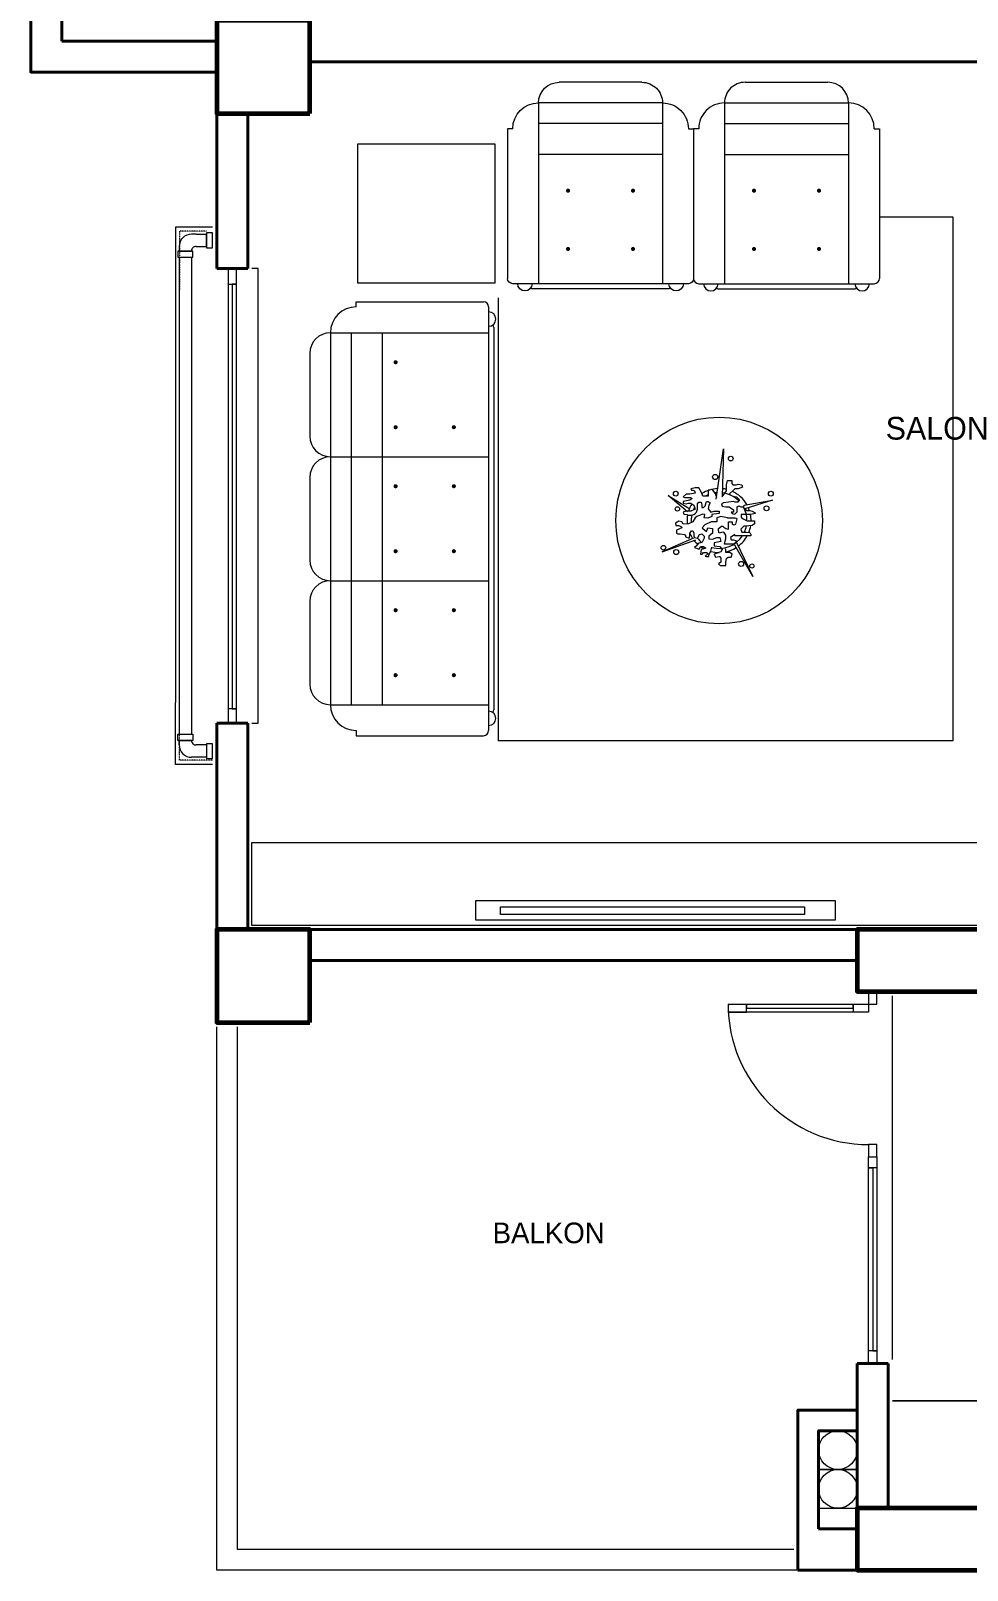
# Model space of a CAD drawing. Header units: millimetres. Extents: x 1393 to 3101, y -2944 to -480.
# Drawn here: x 1397 to 1850, y -2840 to -2095 of the extents above; entities that cross this region are included whole.
import ezdxf

# ---------------------------------------------------------------- set-up
doc = ezdxf.new("R2010")
doc.units = ezdxf.units.MM
doc.linetypes.add('DOT2', pattern=[0.125, 0, -0.125])
doc.linetypes.add('DUZ', pattern=[0])
for name, color, linetype, lineweight in [('DUVAR', 7, 'Continuous', 40), ('kolon', 1, 'Continuous', 40), ('korkuluk', 253, 'DUZ', 15), ('MIMARI', 50, 'Continuous', 20), ('Pencere-kapı', 142, 'Continuous', 20), ('SERAMIK', 253, 'Continuous', 15), ('TEFRİŞ_İÇ', 224, 'Continuous', 13), ('yazı', 253, 'Continuous', 20)]:
    doc.layers.add(name, color=color, linetype=linetype, lineweight=lineweight)
doc.styles.get("Standard").update_dxf_attribs({"font": 'EtrFont'})

# ---------------------------------------------------------------- blocks, each defined once
blk = doc.blocks.new('sada4')
at = {"layer": 'TEFRİŞ_İÇ', "linetype": 'Continuous'}
for p, q in [((1554.575526, -2228.45226), (1554.575526, -2225.95226)), ((1554.575526, -2225.95226), (1616.155324, -2225.95226)), ((1623.255444, -2224.117493), (1623.255444, -2438.464313)), ((1618.655324, -2228.45226), (1618.655324, -2433.45226)), ((1542.075526, -2240.95226), (1542.075526, -2300.95226)), ((1542.075526, -2240.95226), (1618.655324, -2240.95226)), ((1552.075526, -2240.95226), (1552.075526, -2300.95226)), ((1567.075526, -2240.95226), (1567.075526, -2300.95226)), ((1621.155324, -2238.45226), (1621.155324, -2423.45226)), ((1532.075526, -2250.95226), (1532.075526, -2290.95226)), ((1542.075526, -2300.95226), (1542.075526, -2360.95226)), ((1542.075526, -2300.95226), (1618.655324, -2300.95226)), ((1552.075526, -2300.95226), (1552.075526, -2360.95226)), ((1567.075526, -2300.95226), (1567.075526, -2360.95226)), ((1532.075526, -2310.95226), (1532.075526, -2350.95226)), ((1542.075526, -2360.95226), (1542.075526, -2420.95226)), ((1542.075526, -2360.95226), (1618.655324, -2360.95226)), ((1552.075526, -2360.95226), (1552.075526, -2420.95226)), ((1567.075526, -2360.95226), (1567.075526, -2420.95226)), ((1532.075526, -2370.95226), (1532.075526, -2410.95226)), ((1542.075526, -2420.95226), (1618.655324, -2420.95226)), ((1554.575526, -2433.45226), (1554.575526, -2435.95226)), ((1554.575526, -2435.95226), (1616.155324, -2435.95226))]:
    blk.add_line(p, q, dxfattribs=at)
at = {"layer": 'TEFRİŞ_İÇ', "linetype": 'Continuous', "const_width": 0.99}
for points in [[(1573.12133, -2255.228468, 1), (1574.11133, -2255.228468, 1)], [(1573.12133, -2286.676052, 1), (1574.11133, -2286.676052, 1)], [(1601.316565, -2286.676052, 1), (1602.306565, -2286.676052, 1)], [(1573.12133, -2315.228468, 1), (1574.11133, -2315.228468, 1)], [(1601.316565, -2315.228468, 1), (1602.306565, -2315.228468, 1)], [(1573.12133, -2346.676052, 1), (1574.11133, -2346.676052, 1)], [(1601.316565, -2346.676052, 1), (1602.306565, -2346.676052, 1)], [(1573.12133, -2375.228468, 1), (1574.11133, -2375.228468, 1)], [(1601.316565, -2375.228468, 1), (1602.306565, -2375.228468, 1)], [(1573.12133, -2406.676052, 1), (1574.11133, -2406.676052, 1)], [(1601.316565, -2406.676052, 1), (1602.306565, -2406.676052, 1)]]:
    blk.add_lwpolyline(points, format="xyb", close=True, dxfattribs=at)
at = {"layer": 'TEFRİŞ_İÇ', "linetype": 'Continuous'}
for centre, radius, start, end in [((1616.155324, -2228.45226), 2.5, 0, 90), ((1554.575526, -2240.95226), 12.5, 90, 180), ((1618.655324, -2234.337966), 3.487713, 270, 90), ((1542.075526, -2250.95226), 10, 90, 180), ((1618.655324, -2238.45226), 2.5, 0, 32.368758), ((1542.075526, -2290.95226), 10, 180, 270), ((1542.075526, -2310.95226), 10, 90, 180), ((1542.075526, -2350.95226), 10, 180, 270), ((1542.075526, -2370.95226), 10, 90, 180), ((1542.075526, -2410.95226), 10, 180, 270), ((1554.575526, -2420.95226), 12.5, 180, 270), ((1618.655324, -2427.566554), 3.487713, 270, 90), ((1618.655324, -2423.45226), 2.5, 327.631242, 0), ((1616.155324, -2433.45226), 2.5, 270, 0)]:
    blk.add_arc(centre, radius, start, end, dxfattribs=at)
blk = doc.blocks.new('sdg')
at = {"layer": 'korkuluk', "linetype": 'Continuous', "flags": 128}
for points in [[(1477.053171, -2193.221931), (1474.860788, -2193.221931)], [(1482.053171, -2199.826059), (1485.053171, -2199.826059), (1485.053171, -2192.626059), (1482.053171, -2192.626059), (1482.053171, -2199.826059)], [(1468.860788, -2201.414314), (1468.260788, -2201.414314), (1468.260788, -2204.414314), (1475.460788, -2204.414314), (1475.460788, -2201.414314), (1468.860788, -2201.414314), (1468.260788, -2201.414314)], [(1468.860788, -2199.221931), (1468.860788, -2201.414314)], [(1468.860788, -2199.606697), (1468.860788, -2201.414314)], [(1468.860788, -2201.414314), (1474.860788, -2201.414314)], [(1468.860788, -2204.414314), (1468.860788, -2435.229548)], [(1474.860788, -2201.222354), (1474.860788, -2201.414314)], [(1474.860788, -2204.414314), (1474.860788, -2435.229548)], [(1468.860788, -2438.229548), (1468.260788, -2438.229548), (1468.260788, -2435.229548), (1475.460788, -2435.229548), (1475.460788, -2438.229548), (1468.860788, -2438.229548), (1468.260788, -2438.229548)], [(1468.860788, -2440.421931), (1468.860788, -2438.229548)], [(1468.860788, -2438.229548), (1474.860788, -2438.229548)], [(1468.860788, -2440.037164), (1468.860788, -2438.229548)], [(1482.053171, -2440.421931), (1476.860788, -2440.421931)], [(1482.053171, -2446.421931), (1482.053171, -2447.021931), (1485.053171, -2447.021931), (1485.053171, -2439.821931), (1482.053171, -2439.821931), (1482.053171, -2446.421931), (1482.053171, -2447.021931)], [(1482.053171, -2446.421931), (1474.860788, -2446.421931)]]:
    blk.add_lwpolyline(points, dxfattribs=at)
at = {"layer": 'korkuluk', "flags": 128}
for points in [[(1477.053171, -2193.221931), (1482.053171, -2193.221931)], [(1482.053171, -2199.230186), (1482.053171, -2193.221931)], [(1477.053171, -2199.221931), (1482.053171, -2199.221931)]]:
    blk.add_lwpolyline(points, dxfattribs=at)
at = {"layer": 'korkuluk', "linetype": 'Continuous'}
for centre, radius, start, end in [((1474.860788, -2199.221931), 6, 90, 180), ((1476.860788, -2201.221931), 2, 84.48009, 185.51991), ((1474.860788, -2440.421931), 6, 180, 270), ((1476.860788, -2438.421931), 2, 174.48009, 275.51991)]:
    blk.add_arc(centre, radius, start, end, dxfattribs=at)
at = {"layer": 'MIMARI', "linetype": 'ByBlock', "flags": 128}
for points in [[(1485.053171, -2189.821931), (1467.053171, -2189.821931), (1467.053171, -2419.821931)], [(1485.053171, -2449.821931), (1467.053171, -2449.821931), (1467.053171, -2419.821931)]]:
    blk.add_lwpolyline(points, dxfattribs=at)
at = {"layer": 'MIMARI', "linetype": 'DOT2', "ltscale": 0.2, "flags": 128}
for points in [[(1482.053171, -2191.821931), (1469.053171, -2191.821931), (1469.053171, -2220.251822)], [(1485.053171, -2447.821931), (1469.053171, -2447.821931), (1469.053171, -2419.39204)]]:
    blk.add_lwpolyline(points, dxfattribs=at)
at = {"layer": 'Pencere-kapı', "flags": 128}
for points in [[(1492.553171, -2209.821931), (1492.553171, -2429.821931), (1496.553171, -2429.821931), (1496.553171, -2209.821931), (1492.553171, -2209.821931), (1492.553171, -2217.398707), (1496.553171, -2217.398707), (1494.553171, -2217.398707), (1494.553171, -2422.992532), (1496.553171, -2422.992532), (1492.553171, -2422.992532)], [(1504.053171, -2429.821931), (1506.053171, -2429.821931), (1507.053171, -2429.821931), (1507.053171, -2209.821931), (1504.053171, -2209.821931)]]:
    blk.add_lwpolyline(points, dxfattribs=at)
blk = doc.blocks.new('asdfaf')
at = {"layer": 'TEFRİŞ_İÇ', "linetype": 'Continuous', "lineweight": 15}
for points in [[(1504.053405, -2487.621915, 0.102614), (1899.79143, -2487.621916, -0.799797), (1899.791465, -2527.821736, -0.799797), (1504.053405, -2527.821931, 0.102614), (1504.053405, -2487.621915, 0.102614)], [(1612.382029, -2515.649064, -0.077752), (1786.42206, -2515.648901, -0.47462), (1786.422072, -2525.189667, -0.47462), (1612.382043, -2525.18983, -0.077752), (1612.382029, -2515.649064, -0.077752)], [(1624.381835, -2518.741721, -0.105116), (1771.453539, -2518.741595, -0.440487), (1771.453544, -2522.565133, -0.440487), (1624.38184, -2522.56526, -0.105116), (1624.381835, -2518.741721, -0.105116)]]:
    blk.add_polyline3d(points, close=True, dxfattribs=at)
blk = doc.blocks.new('asdasf')
at = {"layer": 'Pencere-kapı', "linetype": 'Continuous', "flags": 128}
for points in [[(1802.553171, -2559.821931), (1802.553171, -2565.821931), (1806.553171, -2565.821931), (1806.553171, -2559.821931), (1802.553171, -2559.821931)], [(1734.553171, -2565.821931), (1802.553171, -2565.821931), (1802.553171, -2569.821931), (1734.655803, -2569.821931), (1743.418493, -2569.821931), (1743.418493, -2565.821931), (1743.418493, -2567.821931), (1795.051243, -2567.821931), (1795.051243, -2565.821931), (1795.051243, -2569.821931)], [(1802.553171, -2633.821931), (1802.553171, -2639.821931), (1806.553171, -2639.821931), (1806.553171, -2633.821931), (1802.553171, -2633.821931)], [(1806.553171, -2639.821931), (1806.553171, -2739.821931), (1802.553171, -2739.821931), (1802.553171, -2639.821931), (1806.553171, -2639.821931), (1806.553171, -2645.111393), (1802.553171, -2645.111393), (1804.553171, -2645.111393), (1804.553171, -2733.579339), (1806.553171, -2733.579339), (1802.553171, -2733.579339)]]:
    blk.add_lwpolyline(points, dxfattribs=at)
at = {"layer": 'Pencere-kapı', "flags": 128}
blk.add_lwpolyline([(1814.053171, -2737.821931), (1814.053171, -2561.821931)], dxfattribs=at)
at = {"layer": 'Pencere-kapı', "linetype": 'Continuous'}
blk.add_arc((1802.553171, -2565.821931), 68, 180, 270, dxfattribs=at)
blk = doc.blocks.new('HHHH')
at = {"layer": 'TEFRİŞ_İÇ', "linetype": 'Continuous'}
for p, q in [((-0.509845, -0.337117), (-0.509845, 0.387883)), ((0.365155, 0.412883), (-0.484845, 0.412883)), ((0.265155, 0.437883), (-0.384845, 0.437883)), ((-0.359845, -0.462117), (-0.359845, 0.412883)), ((0.240155, -0.462117), (0.240155, 0.412883)), ((0.390155, -0.337117), (0.390155, 0.387883)), ((0.240155, -0.212117), (-0.359845, -0.212117)), ((-0.484845, -0.337117), (-0.509845, -0.337117)), ((0.240155, -0.362117), (-0.359845, -0.362117)), ((0.365155, -0.337117), (0.390155, -0.337117)), ((0.240155, -0.462117), (-0.359845, -0.462117)), ((0.140155, -0.562117), (-0.259845, -0.562117))]:
    blk.add_line(p, q, dxfattribs=at)
at = {"layer": 'TEFRİŞ_İÇ', "linetype": 'Continuous', "const_width": 0.0099}
for points in [[(-0.222033, 0.244445, 1), (-0.212133, 0.244445, 1)], [(0.092442, 0.244445, 1), (0.102343, 0.244445, 1)], [(-0.222033, -0.037507, 1), (-0.212133, -0.037507, 1)], [(0.092442, -0.037507, 1), (0.102343, -0.037507, 1)]]:
    blk.add_lwpolyline(points, format="xyb", close=True, dxfattribs=at)
at = {"layer": 'TEFRİŞ_İÇ', "linetype": 'Continuous'}
for centre, radius, start, end in [((-0.425988, 0.412883), 0.034877, 0, 180), ((0.306298, 0.412883), 0.034877, 0, 180), ((-0.484845, 0.387883), 0.025, 90, 180), ((-0.384845, 0.412883), 0.025, 90, 122.368758), ((0.265155, 0.412883), 0.025, 57.631242, 90), ((0.365155, 0.387883), 0.025, 0, 90), ((-0.359845, -0.337117), 0.125, 180, 270), ((0.240155, -0.337117), 0.125, 270, 0), ((-0.259845, -0.462117), 0.1, 180, 270), ((0.140155, -0.462117), 0.1, 270, 0)]:
    blk.add_arc(centre, radius, start, end, dxfattribs=at)

msp = doc.modelspace()

# ---------------------------------------------------------------- linework, layer by layer
at = {"layer": 'DUVAR', "color": 5}
for p, q in [((2087.053171, -2109.821931), (1532.053171, -2109.821931)), ((1502.053171, -2209.821931), (1502.053171, -2134.821931)), ((1502.053171, -2209.821931), (1487.053171, -2209.821931)), ((1487.053171, -2209.821931), (1502.053171, -2209.821931)), ((1502.053171, -2209.821931), (1487.053171, -2209.821931)), ((1502.053171, -2429.821931), (1487.053171, -2429.821931)), ((1487.053171, -2429.821931), (1502.053171, -2429.821931)), ((1502.053171, -2429.821931), (1487.053171, -2429.821931)), ((1502.053171, -2529.821931), (1502.053171, -2429.821931)), ((1797.053171, -2529.821931), (1532.053171, -2529.821931)), ((1797.053171, -2544.821931), (1532.053171, -2544.821931)), ((1797.053171, -2809.821931), (1797.053171, -2739.821931)), ((1797.053171, -2739.821931), (1812.053171, -2739.821931)), ((1812.053171, -2809.821931), (1812.053171, -2739.821931))]:
    msp.add_line(p, q, dxfattribs=at)
at = {"layer": 'DUVAR', "color": 5, "flags": 128}
for points in [[(1397.053171, -2114.821931), (1397.053171, -2009.821931), (1412.053171, -2009.821931), (1412.053171, -2099.821931)], [(1487.053171, -2114.821931), (1397.053171, -2114.821931), (1397.053171, -2089.821931)], [(1412.053171, -2099.821931), (1487.053171, -2099.821931)], [(1487.053171, -2209.821931), (1487.053171, -2134.821931)], [(1487.053171, -2544.821931), (1487.053171, -2429.821931)]]:
    msp.add_lwpolyline(points, dxfattribs=at)
at = {"layer": 'DUVAR', "flags": 128}
for points in [[(1797.053171, -2762.321931), (1768.303171, -2762.321931), (1768.303171, -2839.821931)], [(1797.053171, -2772.321931), (1778.303171, -2772.321931), (1778.303171, -2819.821931)], [(1797.053171, -2819.821931), (1778.303171, -2819.821931)], [(1797.053171, -2839.821931), (1768.303171, -2839.821931)]]:
    msp.add_lwpolyline(points, dxfattribs=at)
at = {"layer": 'kolon', "lineweight": 60, "flags": 128}
for points in [[(1532.053171, -2134.821931), (1532.053171, -2089.821931), (1487.053171, -2089.821931), (1487.053171, -2134.821931), (1532.053171, -2134.821931)], [(1532.053171, -2574.821931), (1532.053171, -2529.821931), (1487.053171, -2529.821931), (1487.053171, -2574.821931), (1532.053171, -2574.821931)], [(1857.053171, -2559.821931), (1857.053171, -2529.821931), (1797.053171, -2529.821931), (1797.053171, -2559.821931), (1857.053171, -2559.821931)], [(1857.053171, -2839.821931), (1857.053171, -2809.821931), (1797.053171, -2809.821931), (1797.053171, -2839.821931), (1857.053171, -2839.821931)]]:
    msp.add_lwpolyline(points, dxfattribs=at)
at = {"layer": 'MIMARI', "flags": 128}
for points in [[(1797.053171, -2839.821931), (1487.053171, -2839.821931), (1487.053171, -2576.821931)], [(1766.303171, -2829.821931), (1497.053171, -2829.821931), (1497.053171, -2576.821931)]]:
    msp.add_lwpolyline(points, dxfattribs=at)
at = {"layer": 'MIMARI', "linetype": 'Continuous', "flags": 128}
for points in [[(1778.303171, -2772.321931), (1778.303171, -2791.071931), (1797.053171, -2791.071931), (1797.053171, -2772.321931)], [(1778.303171, -2791.071931), (1778.303171, -2809.821931), (1797.053171, -2809.821931), (1797.053171, -2791.071931)]]:
    msp.add_lwpolyline(points, close=True, dxfattribs=at)
at = {"layer": 'MIMARI', "linetype": 'Continuous'}
for centre in [(1787.678171, -2781.696931), (1787.678171, -2800.446931)]:
    msp.add_circle(centre, 9.375, dxfattribs=at)
at = {"layer": 'SERAMIK', "flags": 128}
msp.add_lwpolyline([(1766.303171, -2829.821931), (1497.053171, -2829.821932), (1497.053171, -2576.821931)], dxfattribs=at)
at = {"layer": 'TEFRİŞ_İÇ', "linetype": 'Continuous'}
for p, q in [((1843.482919, -2185.097128), (1807.804375, -2185.097128)), ((1843.482919, -2438.464313), (1843.482919, -2185.097128)), ((1728.742353, -2321.479405), (1732.240822, -2297.102546)), ((1732.240822, -2297.102546), (1731.637638, -2320.314442)), ((1718.608856, -2315.945829), (1716.558029, -2316.528311)), ((1716.558029, -2316.528311), (1716.839515, -2317.110792)), ((1720.337984, -2315.945829), (1718.608856, -2315.945829)), ((1721.785627, -2318.566997), (1720.337984, -2315.945829)), ((1727.013225, -2316.819552), (1724.962398, -2317.110792)), ((1728.460867, -2318.858237), (1727.013225, -2316.819552)), ((1733.688465, -2314.518749), (1734.251437, -2312.480063)), ((1733.688465, -2317.402033), (1733.688465, -2314.518749)), ((1734.251437, -2312.480063), (1736.302264, -2312.480063)), ((1737.428208, -2316.819552), (1735.136107, -2319.149478)), ((1736.302264, -2312.480063), (1736.302264, -2313.936267)), ((1736.302264, -2313.936267), (1736.865236, -2314.518749)), ((1736.865236, -2314.518749), (1738.594364, -2314.518749)), ((1737.749906, -2316.528311), (1737.428208, -2316.819552)), ((1739.479035, -2316.528311), (1737.749906, -2316.528311)), ((1738.594364, -2314.518749), (1739.479035, -2314.227508)), ((1739.479035, -2314.227508), (1741.208163, -2314.518749)), ((1741.489649, -2315.654588), (1739.479035, -2316.528311)), ((1741.208163, -2314.518749), (1741.489649, -2315.654588)), ((1714.828901, -2327.566339), (1705.539861, -2319.73196)), ((1705.539861, -2319.73196), (1715.995057, -2326.110135)), ((1714.225716, -2319.149478), (1712.778074, -2320.314442)), ((1712.778074, -2320.314442), (1713.662744, -2320.605683)), ((1715.995057, -2322.032763), (1712.778074, -2322.615244)), ((1712.778074, -2322.615244), (1712.778074, -2323.488967)), ((1712.778074, -2323.488967), (1714.225716, -2323.780208)), ((1713.662744, -2320.605683), (1715.110387, -2320.605683)), ((1715.995057, -2319.149478), (1714.225716, -2319.149478)), ((1714.225716, -2323.780208), (1715.391873, -2323.488967)), ((1715.110387, -2320.605683), (1716.276543, -2320.605683)), ((1715.391873, -2323.488967), (1716.558029, -2323.488967)), ((1718.608856, -2318.566997), (1715.995057, -2319.149478)), ((1717.161213, -2321.188164), (1715.995057, -2322.032763)), ((1716.276543, -2320.605683), (1717.161213, -2321.188164)), ((1716.558029, -2323.488967), (1718.005672, -2324.362689)), ((1716.839515, -2317.110792), (1717.442699, -2317.110792)), ((1717.442699, -2317.110792), (1718.287158, -2317.402033)), ((1718.005672, -2324.362689), (1718.608856, -2326.401375)), ((1718.287158, -2317.402033), (1718.608856, -2318.566997)), ((1719.7348, -2323.780208), (1720.337984, -2322.906485)), ((1719.7348, -2325.236412), (1719.7348, -2323.780208)), ((1720.337984, -2322.906485), (1721.504141, -2322.906485)), ((1721.504141, -2322.906485), (1721.785627, -2324.362689)), ((1722.348599, -2320.023201), (1721.785627, -2318.566997)), ((1721.785627, -2324.362689), (1721.785627, -2324.945171)), ((1724.962398, -2320.023201), (1722.348599, -2320.023201)), ((1723.514755, -2324.65393), (1724.11794, -2322.615244)), ((1724.11794, -2322.615244), (1724.962398, -2322.615244)), ((1724.962398, -2317.110792), (1724.962398, -2317.693274)), ((1724.962398, -2317.693274), (1724.962398, -2319.149478)), ((1724.962398, -2319.149478), (1724.962398, -2320.023201)), ((1724.962398, -2322.615244), (1725.847068, -2323.197726)), ((1725.243884, -2324.362689), (1724.962398, -2326.110135)), ((1725.847068, -2323.197726), (1725.243884, -2324.362689)), ((1729.023839, -2320.605683), (1728.460867, -2318.858237)), ((1732.240822, -2323.197726), (1731.356152, -2323.780208)), ((1731.356152, -2323.780208), (1731.637638, -2324.945171)), ((1731.637638, -2320.314442), (1733.688465, -2317.402033)), ((1737.146722, -2322.615244), (1732.240822, -2323.197726)), ((1735.136107, -2319.149478), (1736.865236, -2320.023201)), ((1736.865236, -2320.023201), (1738.594364, -2320.314442)), ((1738.031392, -2322.906485), (1737.146722, -2322.615244)), ((1739.197549, -2322.906485), (1738.031392, -2322.906485)), ((1738.594364, -2320.314442), (1740.042007, -2321.770646)), ((1740.042007, -2321.770646), (1739.197549, -2322.906485)), ((1742.092834, -2325.236412), (1742.37432, -2324.362689)), ((1742.37432, -2324.362689), (1756.006286, -2322.032763)), ((1756.006286, -2322.032763), (1742.655806, -2326.110135)), ((1713.94423, -2327.275098), (1712.778074, -2327.85758)), ((1712.778074, -2327.85758), (1713.099772, -2328.702178)), ((1713.099772, -2328.702178), (1714.547415, -2328.993419)), ((1716.558029, -2327.275098), (1713.94423, -2327.275098)), ((1714.547415, -2328.993419), (1715.391873, -2329.28466)), ((1715.391873, -2329.28466), (1716.839515, -2329.28466)), ((1718.608856, -2326.401375), (1716.558029, -2327.275098)), ((1716.839515, -2329.28466), (1718.005672, -2328.993419)), ((1718.608856, -2330.449623), (1717.442699, -2332.488309)), ((1718.005672, -2328.993419), (1718.608856, -2328.440061)), ((1718.608856, -2328.440061), (1719.171828, -2327.85758)), ((1719.453314, -2329.867142), (1718.608856, -2330.449623)), ((1719.171828, -2327.85758), (1719.7348, -2326.401375)), ((1721.785627, -2328.993419), (1719.453314, -2329.867142)), ((1719.7348, -2326.401375), (1719.7348, -2325.236412)), ((1721.785627, -2324.945171), (1721.785627, -2325.527653)), ((1721.785627, -2325.527653), (1722.670297, -2325.527653)), ((1722.067113, -2328.702178), (1721.785627, -2328.993419)), ((1723.233269, -2328.993419), (1722.067113, -2328.702178)), ((1722.670297, -2325.527653), (1723.514755, -2324.65393)), ((1722.951783, -2330.449623), (1723.233269, -2328.993419)), ((1724.680912, -2330.740864), (1722.951783, -2330.449623)), ((1726.731739, -2329.867142), (1724.680912, -2330.740864)), ((1724.962398, -2326.110135), (1726.128554, -2327.85758)), ((1726.128554, -2327.85758), (1727.857683, -2327.275098)), ((1727.576197, -2328.702178), (1726.731739, -2328.993419)), ((1726.731739, -2328.993419), (1726.731739, -2329.867142)), ((1730.189996, -2328.440061), (1727.576197, -2328.702178)), ((1727.857683, -2327.275098), (1730.189996, -2327.275098)), ((1731.074666, -2329.867142), (1729.023839, -2330.449623)), ((1729.023839, -2330.449623), (1729.023839, -2331.323346)), ((1729.023839, -2331.323346), (1729.023839, -2332.488309)), ((1730.189996, -2327.275098), (1730.189996, -2328.440061)), ((1734.251437, -2330.449623), (1731.074666, -2329.867142)), ((1731.637638, -2324.945171), (1733.366767, -2325.236412)), ((1733.366767, -2325.236412), (1735.136107, -2325.236412)), ((1734.251437, -2330.740864), (1734.251437, -2330.449623)), ((1735.980566, -2330.740864), (1734.251437, -2330.740864)), ((1735.136107, -2325.236412), (1737.146722, -2326.692616)), ((1737.146722, -2327.85758), (1735.980566, -2327.85758)), ((1735.980566, -2327.85758), (1736.58375, -2328.440061)), ((1738.031392, -2330.740864), (1735.980566, -2330.740864)), ((1736.58375, -2328.440061), (1737.749906, -2328.702178)), ((1737.146722, -2326.692616), (1737.146722, -2327.85758)), ((1737.749906, -2328.702178), (1738.875851, -2327.566339)), ((1738.875851, -2331.032105), (1738.031392, -2330.740864)), ((1738.312878, -2333.653273), (1738.875851, -2331.032105)), ((1738.875851, -2325.236412), (1739.760521, -2324.65393)), ((1738.875851, -2326.692616), (1738.875851, -2325.236412)), ((1738.875851, -2327.566339), (1738.875851, -2326.692616)), ((1739.760521, -2324.65393), (1740.645191, -2325.236412)), ((1740.645191, -2325.236412), (1742.092834, -2325.236412)), ((1743.540476, -2328.993419), (1740.926677, -2328.993419)), ((1740.926677, -2328.993419), (1740.926677, -2330.158382)), ((1740.926677, -2330.158382), (1741.811348, -2331.032105)), ((1741.811348, -2331.032105), (1743.821962, -2331.905828)), ((1742.655806, -2326.110135), (1743.540476, -2326.983857)), ((1743.540476, -2326.983857), (1744.988119, -2326.983857)), ((1745.551091, -2328.993419), (1743.540476, -2328.993419)), ((1744.988119, -2326.983857), (1746.154275, -2327.275098)), ((1747.601918, -2328.440061), (1745.551091, -2328.993419)), ((1746.154275, -2327.275098), (1747.601918, -2328.148821)), ((1747.601918, -2328.148821), (1747.601918, -2328.440061)), ((1710.767459, -2332.197068), (1709.038331, -2333.070791)), ((1709.038331, -2333.070791), (1709.319817, -2334.235754)), ((1709.319817, -2334.235754), (1710.767459, -2334.235754)), ((1712.215102, -2335.371594), (1709.601303, -2336.536557)), ((1709.601303, -2336.536557), (1709.601303, -2337.992761)), ((1709.601303, -2337.992761), (1710.164275, -2338.284002)), ((1710.164275, -2338.284002), (1710.485973, -2338.284002)), ((1710.485973, -2338.284002), (1711.330431, -2338.284002)), ((1712.215102, -2332.488309), (1710.767459, -2332.197068)), ((1710.767459, -2334.235754), (1711.933616, -2334.818236)), ((1711.330431, -2338.284002), (1713.381258, -2338.575243)), ((1711.933616, -2334.818236), (1712.215102, -2335.371594)), ((1712.778074, -2333.653273), (1712.215102, -2332.488309)), ((1715.391873, -2333.362032), (1712.778074, -2333.653273)), ((1713.381258, -2338.575243), (1713.94423, -2339.157725)), ((1713.94423, -2339.157725), (1713.94423, -2339.740206)), ((1717.442699, -2332.488309), (1715.391873, -2333.362032)), ((1715.713571, -2340.322688), (1715.995057, -2339.157725)), ((1715.995057, -2337.992761), (1716.839515, -2336.827798)), ((1715.995057, -2339.157725), (1715.995057, -2337.992761)), ((1716.839515, -2336.827798), (1717.442699, -2336.827798)), ((1717.442699, -2336.827798), (1718.005672, -2337.992761)), ((1718.005672, -2337.992761), (1718.005672, -2339.157725)), ((1718.005672, -2339.157725), (1718.287158, -2340.031447)), ((1719.7348, -2340.322688), (1720.61947, -2338.575243)), ((1720.61947, -2338.575243), (1721.785627, -2338.284002)), ((1721.785627, -2338.284002), (1722.951783, -2339.448966)), ((1723.233269, -2333.944513), (1722.067113, -2335.371594)), ((1722.067113, -2335.371594), (1722.348599, -2335.662834)), ((1722.348599, -2335.662834), (1724.11794, -2337.119039)), ((1726.41004, -2332.488309), (1723.233269, -2333.944513)), ((1724.11794, -2337.119039), (1724.680912, -2335.371594)), ((1724.680912, -2335.371594), (1727.013225, -2335.662834)), ((1727.013225, -2337.992761), (1725.243884, -2339.448966)), ((1729.023839, -2332.488309), (1726.41004, -2332.488309)), ((1727.013225, -2335.662834), (1727.013225, -2337.992761)), ((1729.90851, -2335.662834), (1731.356152, -2334.526995)), ((1729.90851, -2336.827798), (1729.90851, -2335.662834)), ((1730.189996, -2337.992761), (1729.90851, -2336.827798)), ((1731.356152, -2337.70152), (1730.189996, -2337.992761)), ((1731.356152, -2334.526995), (1731.919124, -2334.526995)), ((1732.522309, -2337.41028), (1731.356152, -2337.70152)), ((1731.919124, -2334.526995), (1732.522309, -2335.109477)), ((1732.522309, -2335.109477), (1733.366767, -2335.662834)), ((1733.366767, -2338.866484), (1732.522309, -2337.41028)), ((1733.366767, -2335.662834), (1734.814409, -2335.954075)), ((1733.366767, -2340.613929), (1733.366767, -2338.866484)), ((1734.814409, -2333.653273), (1734.814409, -2332.488309)), ((1734.814409, -2332.488309), (1736.58375, -2332.488309)), ((1734.814409, -2333.944513), (1734.814409, -2333.653273)), ((1734.814409, -2335.954075), (1734.814409, -2333.944513)), ((1734.814409, -2335.954075), (1734.814409, -2335.954075)), ((1737.749906, -2338.575243), (1735.699079, -2340.031447)), ((1736.58375, -2332.488309), (1736.58375, -2333.653273)), ((1736.58375, -2333.653273), (1737.428208, -2333.944513)), ((1737.428208, -2333.944513), (1738.312878, -2333.653273)), ((1737.749906, -2339.157725), (1737.749906, -2338.575243)), ((1742.092834, -2339.157725), (1737.749906, -2339.157725)), ((1742.092834, -2334.526995), (1740.645191, -2335.954075)), ((1740.645191, -2335.954075), (1741.208163, -2337.41028)), ((1741.208163, -2337.41028), (1742.37432, -2337.41028)), ((1742.937292, -2334.526995), (1742.092834, -2334.526995)), ((1745.551091, -2339.157725), (1742.092834, -2339.157725)), ((1742.37432, -2337.41028), (1743.25899, -2337.41028)), ((1746.154275, -2334.235754), (1742.937292, -2334.526995)), ((1743.25899, -2337.41028), (1744.988119, -2337.70152)), ((1743.821962, -2331.905828), (1745.551091, -2331.905828)), ((1744.988119, -2337.70152), (1745.551091, -2338.575243)), ((1745.551091, -2331.905828), (1747.320432, -2331.905828)), ((1745.551091, -2338.575243), (1745.551091, -2339.157725)), ((1747.320432, -2333.362032), (1746.154275, -2334.235754)), ((1747.320432, -2331.905828), (1747.320432, -2332.197068)), ((1747.320432, -2332.197068), (1747.320432, -2333.362032)), ((1717.724186, -2340.322688), (1702.644576, -2346.992104)), ((1702.644576, -2346.992104), (1718.890342, -2341.196411)), ((1713.94423, -2339.740206), (1715.713571, -2340.322688)), ((1718.287158, -2340.031447), (1719.7348, -2340.322688)), ((1719.171828, -2344.079695), (1718.287158, -2344.953418)), ((1718.287158, -2344.953418), (1720.056498, -2345.535899)), ((1720.056498, -2342.914732), (1719.171828, -2344.079695)), ((1722.067113, -2342.33225), (1720.056498, -2342.914732)), ((1720.056498, -2345.535899), (1720.61947, -2345.535899)), ((1720.61947, -2345.535899), (1721.222655, -2344.370936)), ((1721.222655, -2344.370936), (1722.670297, -2344.370936)), ((1721.504141, -2345.82714), (1721.222655, -2348.157067)), ((1723.796241, -2345.244658), (1721.504141, -2345.82714)), ((1722.951783, -2340.322688), (1722.067113, -2342.33225)), ((1722.670297, -2344.370936), (1723.796241, -2345.244658)), ((1722.951783, -2339.448966), (1722.951783, -2340.322688)), ((1725.243884, -2339.448966), (1725.243884, -2340.613929)), ((1725.243884, -2340.613929), (1727.013225, -2340.90517)), ((1725.243884, -2348.448308), (1726.128554, -2346.700863)), ((1726.128554, -2346.700863), (1726.731739, -2344.662177)), ((1727.013225, -2340.90517), (1729.023839, -2340.031447)), ((1731.074666, -2342.041009), (1727.857683, -2342.623491)), ((1727.857683, -2342.623491), (1727.857683, -2344.079695)), ((1727.857683, -2344.079695), (1730.471482, -2344.370936)), ((1729.023839, -2340.031447), (1730.471482, -2340.031447)), ((1730.471482, -2340.031447), (1731.074666, -2342.041009)), ((1730.471482, -2344.370936), (1731.637638, -2345.82714)), ((1731.637638, -2345.82714), (1731.074666, -2346.992104)), ((1732.803795, -2343.205973), (1733.085281, -2341.778892)), ((1734.532923, -2343.205973), (1732.803795, -2343.205973)), ((1733.085281, -2341.778892), (1733.366767, -2340.613929)), ((1733.366767, -2347.283344), (1733.366767, -2345.535899)), ((1737.146722, -2343.205973), (1734.532923, -2343.205973)), ((1735.699079, -2340.031447), (1735.980566, -2341.196411)), ((1735.980566, -2341.196411), (1737.146722, -2341.196411)), ((1737.146722, -2341.196411), (1738.312878, -2341.487651)), ((1738.594364, -2342.33225), (1737.146722, -2343.205973)), ((1746.435761, -2358.87473), (1737.749906, -2343.788454)), ((1738.312878, -2341.487651), (1738.594364, -2342.33225)), ((1738.312878, -2341.778892), (1746.435761, -2358.87473)), ((1721.222655, -2348.157067), (1722.067113, -2348.157067)), ((1722.067113, -2348.157067), (1722.670297, -2347.283344)), ((1722.670297, -2347.283344), (1724.11794, -2347.283344)), ((1724.962398, -2347.865826), (1723.514755, -2349.001665)), ((1723.514755, -2349.001665), (1724.11794, -2349.292906)), ((1724.11794, -2347.283344), (1724.962398, -2347.865826)), ((1724.11794, -2349.292906), (1725.243884, -2349.292906)), ((1725.243884, -2349.292906), (1725.243884, -2348.448308)), ((1731.074666, -2346.992104), (1727.857683, -2348.157067)), ((1727.857683, -2348.157067), (1728.460867, -2349.584147)), ((1728.460867, -2349.584147), (1730.189996, -2349.292906)), ((1731.074666, -2351.914074), (1729.90851, -2352.787796)), ((1729.90851, -2352.787796), (1730.752968, -2353.661519)), ((1730.189996, -2349.292906), (1730.752968, -2349.292906)), ((1730.752968, -2349.292906), (1731.074666, -2350.166629)), ((1730.752968, -2353.661519), (1733.366767, -2353.661519)), ((1731.074666, -2350.166629), (1731.074666, -2351.914074)), ((1735.417593, -2347.283344), (1733.366767, -2347.283344)), ((1733.366767, -2351.914074), (1733.688465, -2350.166629)), ((1733.366767, -2353.661519), (1733.366767, -2351.914074)), ((1733.688465, -2350.166629), (1734.532923, -2349.584147)), ((1734.532923, -2349.584147), (1735.980566, -2349.584147)), ((1736.58375, -2348.157067), (1735.417593, -2347.283344)), ((1735.980566, -2349.584147), (1736.58375, -2348.157067)), ((1843.482919, -2438.464313), (1623.255444, -2438.464313))]:
    msp.add_line(p, q, dxfattribs=at)
at = {"layer": 'TEFRİŞ_İÇ', "linetype": 'Continuous', "flags": 128}
msp.add_lwpolyline([(1621.642504, -2216.990588), (1555.340249, -2216.990588), (1555.340249, -2149.582759), (1621.642504, -2149.582759)], close=True, dxfattribs=at)
for points in [[(2192.23656, -2757.821931), (1814.053171, -2757.821931)], [(1814.053171, -2757.821931), (2192.23656, -2757.821931)]]:
    msp.add_lwpolyline(points, dxfattribs=at)
at = {"layer": 'TEFRİŞ_İÇ', "linetype": 'Continuous'}
for centre, radius in [((1730.194007, -2331.837781), 50), ((1735.855436, -2301.875676), 1.130951), ((1728.291568, -2310.755363), 1.246005), ((1709.208869, -2318.847335), 1.16851), ((1755.234757, -2318.847335), 1.188018), ((1709.999862, -2326.187399), 1.045714), ((1753.108964, -2325.900957), 1.192403), ((1703.226987, -2344.985123), 1.110377), ((1709.456055, -2347.097629), 1.216499), ((1740.848577, -2352.826459), 1.216499), ((1746.039466, -2353.864809), 1.018839)]:
    msp.add_circle(centre, radius, dxfattribs=at)
for radius, start, end in [(15.474552, 92.666096, 122.531636), (15.474552, 76.948919, 84.272573), (15.474552, 148.510261, 162.851412), (13.493229, 112.81277, 118.884738), (13.493229, 94.280619, 98.493135), (13.493229, 45.289919, 83.64874), (15.474552, 29.791996, 65.794607), (15.474552, 169.940391, 185.89769), (13.493229, 168.973825, 184.046986), (13.493229, 151.635716, 158.069463), (13.493229, 359.959665, 29.290356), (15.474552, 18.280625, 23.804213), (15.474552, 359.748052, 10.591703), (15.474552, 203.433553, 213.967316), (13.493229, 254.870401, 327.146686), (15.474552, 306.845257, 331.768772), (13.493229, 335.607527, 348.695351), (15.474552, 338.031072, 350.853752), (15.474552, 218.549159, 227.691751), (13.493229, 218.921154, 231.568029), (15.474552, 234.437397, 241.808302), (15.474552, 281.8313, 302.098553), (15.474552, 254.65268, 269.986537)]:
    msp.add_arc((1730.194007, -2331.837781), radius, start, end, dxfattribs=at)

# ---------------------------------------------------------------- block references
for name in ['sdg', 'sada4', 'asdfaf', 'asdasf']:
    msp.add_blockref(name, (0, 0))
at = {"layer": 'TEFRİŞ_İÇ', "linetype": 'Continuous', "xscale": 100, "yscale": -100, "zscale": -100}
msp.add_blockref('HHHH', (1678.788917, -2175.942334), dxfattribs=at)
at = {"layer": 'TEFRİŞ_İÇ', "linetype": 'Continuous', "xscale": 100, "yscale": 100, "zscale": 100, "rotation": 180}
msp.add_blockref('HHHH', (1756.819832, -2175.942334), dxfattribs=at)

# ---------------------------------------------------------------- texts
at = {"layer": 'yazı', "color": 1}
for s, height, p in [('SALON', 11, (1810.812496, -2292.673511)), ('BALKON', 10, (1620.570841, -2681.574343))]:
    msp.add_text(s, height=height, rotation=360, dxfattribs=at).set_placement(p)

doc.saveas('drawing.dxf')
